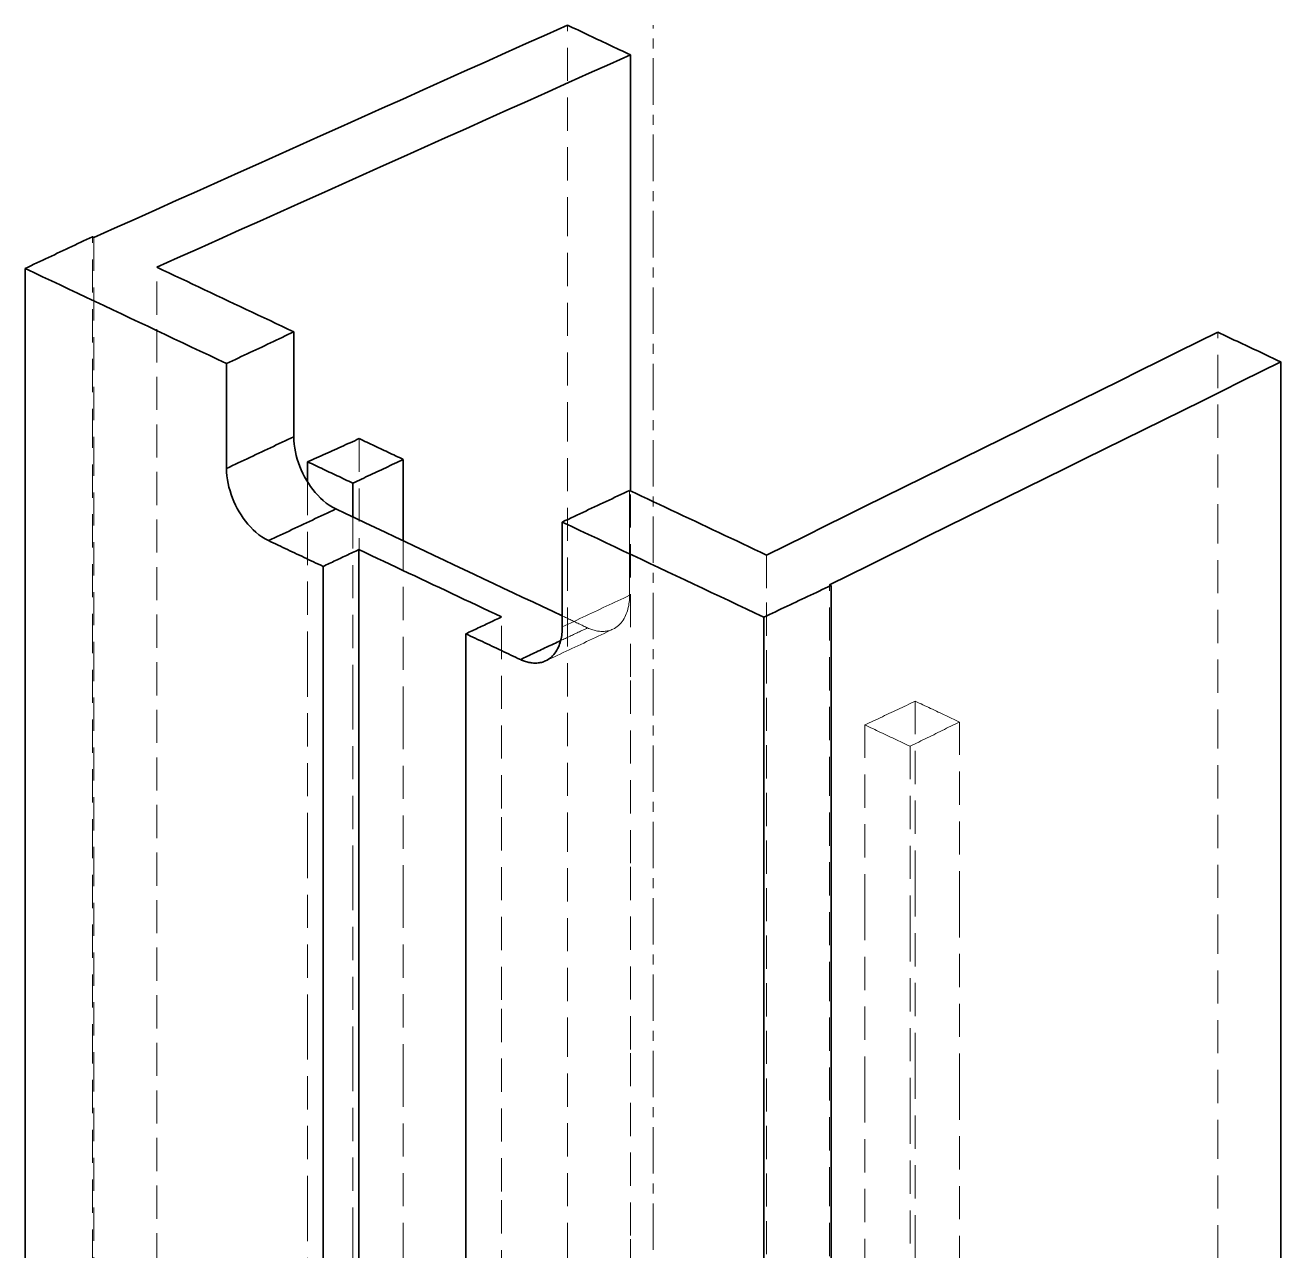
# Model space of a CAD drawing. Header units: millimetres. Extents: x 10 to 410, y 10 to 287.
# Drawn here: x 331.54 to 350.46, y 159.53 to 178 of the extents above; entities that cross this region are included whole.
import ezdxf

# ---------------------------------------------------------------- set-up
doc = ezdxf.new("R2010")
doc.units = ezdxf.units.MM
doc.linetypes.add('CENTER', pattern=[1.15, 0.7, -0.15, 0.15, -0.15])
doc.linetypes.add('DASHED', pattern=[0.75, 0.5, -0.25])
for name, color, linetype, lineweight in [('CENTER', 4, 'CENTER', 13), ('HIDDEN', 8, 'DASHED', 18), ('VISIBLE', 7, 'CONTINUOUS', 35)]:
    doc.layers.add(name, color=color, linetype=linetype, lineweight=lineweight)

msp = doc.modelspace()

# ---------------------------------------------------------------- linework, layer by layer
at = {"layer": 'CENTER'}
msp.add_line((341, 94), (341, 178), dxfattribs=at)
at = {"layer": 'HIDDEN'}
for points in [[(339.71, 106.919), (339.71, 110.009), (339.71, 113.1), (339.71, 116.19), (339.71, 119.281), (339.71, 122.371), (339.71, 125.462), (339.71, 128.552), (339.71, 131.643), (339.71, 134.733), (339.71, 137.824), (339.71, 140.914), (339.71, 144.005), (339.71, 147.095), (339.71, 150.186), (339.71, 153.276), (339.71, 156.367), (339.71, 159.457), (339.71, 162.548), (339.71, 165.638), (339.71, 168.729), (339.71, 171.819), (339.71, 174.91), (339.71, 178)], [(332.55, 103.73), (332.55, 106.821), (332.55, 109.911), (332.55, 113.002), (332.55, 116.092), (332.55, 119.183), (332.55, 122.273), (332.55, 125.364), (332.55, 128.454), (332.55, 131.545), (332.55, 134.635), (332.55, 137.726), (332.55, 140.816), (332.55, 143.907), (332.55, 146.997), (332.55, 150.088), (332.55, 153.178), (332.55, 156.269), (332.55, 159.359), (332.55, 162.45), (332.55, 165.54), (332.55, 168.631), (332.55, 171.721), (332.55, 174.812)], [(332.574, 174.8), (332.574, 171.71), (332.574, 168.619), (332.574, 165.529), (332.574, 162.438), (332.574, 159.348), (332.574, 156.257), (332.574, 153.167), (332.574, 150.076), (332.574, 146.986), (332.574, 143.895), (332.574, 140.805), (332.574, 137.714), (332.574, 134.624), (332.574, 131.533), (332.574, 128.443), (332.574, 125.352), (332.574, 122.262), (332.574, 119.171), (332.574, 116.081), (332.574, 112.99), (332.574, 109.9), (332.574, 106.809), (332.574, 103.719)], [(333.523, 157.87), (333.523, 158.586), (333.523, 159.303), (333.523, 160.02), (333.523, 160.736), (333.523, 161.453), (333.523, 162.17), (333.523, 162.886), (333.523, 163.603), (333.523, 164.32), (333.523, 165.036), (333.523, 165.753), (333.523, 166.469), (333.523, 167.186), (333.523, 167.903), (333.523, 168.619), (333.523, 169.336), (333.523, 170.053), (333.523, 170.769), (333.523, 171.486), (333.523, 172.203), (333.523, 172.919), (333.523, 173.636), (333.523, 174.352)], [(349.515, 102.292), (349.515, 105.383), (349.515, 108.473), (349.515, 111.564), (349.515, 114.654), (349.515, 117.744), (349.515, 120.835), (349.515, 123.925), (349.515, 127.016), (349.515, 130.106), (349.515, 133.197), (349.515, 136.287), (349.515, 139.378), (349.515, 142.468), (349.515, 145.559), (349.515, 148.649), (349.515, 151.74), (349.515, 154.83), (349.515, 157.921), (349.515, 161.011), (349.515, 164.102), (349.515, 167.192), (349.515, 170.283), (349.515, 173.373)], [(336.572, 171.771), (336.572, 169.024), (336.572, 166.276), (336.572, 163.529), (336.572, 160.782), (336.572, 158.035), (336.572, 155.288), (336.572, 152.541), (336.572, 149.794), (336.572, 147.047), (336.572, 144.3), (336.572, 141.553), (336.572, 138.805), (336.572, 136.058), (336.572, 133.311), (336.572, 130.564), (336.572, 127.817), (336.572, 125.07), (336.572, 122.323), (336.572, 119.576), (336.572, 116.829), (336.572, 114.082), (336.572, 111.334), (336.572, 108.587)], [(335.793, 171.117), (335.793, 168.383), (335.793, 165.649), (335.793, 162.916), (335.793, 160.182), (335.793, 157.448), (335.793, 154.714), (335.793, 151.98), (335.793, 149.246), (335.793, 146.512), (335.793, 143.779), (335.793, 141.045), (335.793, 138.311), (335.793, 135.577), (335.793, 132.843), (335.793, 130.109), (335.793, 127.375), (335.793, 124.641), (335.793, 121.908), (335.793, 119.174), (335.793, 116.44), (335.793, 113.706), (335.793, 110.972), (335.793, 108.238)], [(340.647, 170.991), (340.647, 170.922), (340.647, 170.853), (340.647, 170.785), (340.647, 170.716), (340.647, 170.647), (340.647, 170.579), (340.647, 170.51), (340.647, 170.441), (340.647, 170.373), (340.647, 170.304), (340.647, 170.235), (340.647, 170.167), (340.647, 170.098), (340.647, 170.029), (340.647, 169.961), (340.647, 169.892), (340.647, 169.823), (340.647, 169.755), (340.647, 169.686), (340.647, 169.617), (340.647, 169.549), (340.647, 169.48), (340.647, 169.411)], [(340.659, 106.471), (340.659, 109.276), (340.659, 112.081), (340.659, 114.886), (340.659, 117.691), (340.659, 120.496), (340.659, 123.301), (340.659, 126.106), (340.659, 128.911), (340.659, 131.716), (340.659, 134.521), (340.659, 137.326), (340.659, 140.131), (340.659, 142.936), (340.659, 145.741), (340.659, 148.546), (340.659, 151.351), (340.659, 154.155), (340.659, 156.96), (340.659, 159.765), (340.659, 162.57), (340.659, 165.375), (340.659, 168.18), (340.659, 170.985)], [(336.476, 107.916), (336.476, 110.641), (336.476, 113.366), (336.476, 116.091), (336.476, 118.816), (336.476, 121.541), (336.476, 124.266), (336.476, 126.991), (336.476, 129.716), (336.476, 132.441), (336.476, 135.166), (336.476, 137.891), (336.476, 140.616), (336.476, 143.34), (336.476, 146.065), (336.476, 148.79), (336.476, 151.515), (336.476, 154.24), (336.476, 156.965), (336.476, 159.69), (336.476, 162.415), (336.476, 165.14), (336.476, 167.865), (336.476, 170.59)], [(337.236, 108.274), (337.236, 110.968), (337.236, 113.662), (337.236, 116.355), (337.236, 119.049), (337.236, 121.743), (337.236, 124.437), (337.236, 127.13), (337.236, 129.824), (337.236, 132.518), (337.236, 135.212), (337.236, 137.906), (337.236, 140.599), (337.236, 143.293), (337.236, 145.987), (337.236, 148.681), (337.236, 151.374), (337.236, 154.068), (337.236, 156.762), (337.236, 159.456), (337.236, 162.15), (337.236, 164.843), (337.236, 167.537), (337.236, 170.231)], [(342.711, 170.017), (342.711, 169.3), (342.711, 168.584), (342.711, 167.867), (342.711, 167.151), (342.711, 166.434), (342.711, 165.717), (342.711, 165.001), (342.711, 164.284), (342.711, 163.567), (342.711, 162.851), (342.711, 162.134), (342.711, 161.417), (342.711, 160.701), (342.711, 159.984), (342.711, 159.268), (342.711, 158.551), (342.711, 157.834), (342.711, 157.118), (342.711, 156.401), (342.711, 155.684), (342.711, 154.968), (342.711, 154.251), (342.711, 153.534)], [(340.647, 169.411), (340.603, 169.39), (340.559, 169.37), (340.515, 169.349), (340.471, 169.328), (340.427, 169.308), (340.383, 169.287), (340.339, 169.266), (340.294, 169.245), (340.25, 169.225), (340.206, 169.204), (340.162, 169.183), (340.118, 169.162), (340.074, 169.142), (340.03, 169.121), (339.986, 169.1), (339.942, 169.08), (339.898, 169.059), (339.854, 169.038), (339.81, 169.017), (339.765, 168.997), (339.721, 168.976), (339.677, 168.955), (339.633, 168.934)], [(340.396, 168.899), (340.419, 168.911), (340.441, 168.925), (340.462, 168.941), (340.482, 168.957), (340.501, 168.975), (340.519, 168.995), (340.535, 169.015), (340.55, 169.037), (340.564, 169.059), (340.576, 169.082), (340.588, 169.105), (340.598, 169.129), (340.607, 169.154), (340.615, 169.179), (340.622, 169.204), (340.628, 169.229), (340.634, 169.255), (340.638, 169.281), (340.641, 169.307), (340.644, 169.333), (340.646, 169.359), (340.647, 169.385), (340.647, 169.411)], [(343.659, 98.488), (343.659, 101.579), (343.659, 104.669), (343.659, 107.76), (343.659, 110.85), (343.659, 113.941), (343.659, 117.031), (343.659, 120.122), (343.659, 123.212), (343.659, 126.303), (343.659, 129.393), (343.659, 132.484), (343.659, 135.574), (343.659, 138.665), (343.659, 141.755), (343.659, 144.845), (343.659, 147.936), (343.659, 151.026), (343.659, 154.117), (343.659, 157.207), (343.659, 160.298), (343.659, 163.388), (343.659, 166.479), (343.659, 169.569)], [(338.717, 102.742), (338.717, 105.626), (338.717, 108.511), (338.717, 111.395), (338.717, 114.28), (338.717, 117.164), (338.717, 120.049), (338.717, 122.933), (338.717, 125.818), (338.717, 128.702), (338.717, 131.587), (338.717, 134.471), (338.717, 137.355), (338.717, 140.24), (338.717, 143.124), (338.717, 146.009), (338.717, 148.893), (338.717, 151.778), (338.717, 154.662), (338.717, 157.547), (338.717, 160.431), (338.717, 163.316), (338.717, 166.2), (338.717, 169.084)], [(340.014, 168.92), (339.998, 168.928), (339.981, 168.936), (339.965, 168.943), (339.948, 168.951), (339.932, 168.959), (339.915, 168.967), (339.898, 168.975), (339.882, 168.983), (339.865, 168.99), (339.849, 168.998), (339.832, 169.006), (339.816, 169.014), (339.799, 169.022), (339.782, 169.029), (339.766, 169.037), (339.749, 169.045), (339.733, 169.053), (339.716, 169.061), (339.7, 169.069), (339.683, 169.076), (339.666, 169.084), (339.65, 169.092), (339.633, 169.1)], [(340.396, 168.899), (340.351, 168.879), (340.307, 168.858), (340.263, 168.837), (340.219, 168.817), (340.175, 168.796), (340.131, 168.775), (340.087, 168.754), (340.043, 168.734), (339.999, 168.713), (339.955, 168.692), (339.911, 168.671), (339.867, 168.651), (339.822, 168.63), (339.778, 168.609), (339.734, 168.589), (339.69, 168.568), (339.646, 168.547), (339.602, 168.526), (339.558, 168.506), (339.514, 168.485), (339.47, 168.464), (339.426, 168.443), (339.382, 168.423)], [(340.014, 168.92), (339.997, 168.912), (339.979, 168.903), (339.962, 168.895), (339.944, 168.887), (339.926, 168.878), (339.909, 168.87), (339.891, 168.862), (339.873, 168.854), (339.856, 168.845), (339.838, 168.837), (339.821, 168.829), (339.803, 168.82), (339.785, 168.812), (339.768, 168.804), (339.75, 168.796), (339.732, 168.787), (339.715, 168.779), (339.697, 168.771), (339.679, 168.762), (339.662, 168.754), (339.644, 168.746), (339.627, 168.738), (339.609, 168.729)], [(340.014, 168.92), (340.03, 168.913), (340.046, 168.906), (340.062, 168.9), (340.078, 168.894), (340.094, 168.889), (340.111, 168.884), (340.127, 168.879), (340.144, 168.876), (340.161, 168.872), (340.178, 168.87), (340.195, 168.868), (340.212, 168.866), (340.229, 168.866), (340.246, 168.865), (340.263, 168.866), (340.28, 168.868), (340.297, 168.87), (340.314, 168.873), (340.331, 168.877), (340.348, 168.881), (340.364, 168.886), (340.38, 168.893), (340.396, 168.899)], [(344.193, 167.458), (344.226, 167.474), (344.259, 167.489), (344.292, 167.505), (344.326, 167.52), (344.359, 167.536), (344.392, 167.551), (344.425, 167.567), (344.458, 167.582), (344.491, 167.598), (344.524, 167.613), (344.557, 167.629), (344.59, 167.645), (344.623, 167.66), (344.656, 167.676), (344.689, 167.691), (344.722, 167.707), (344.755, 167.722), (344.788, 167.738), (344.821, 167.753), (344.854, 167.769), (344.888, 167.784), (344.921, 167.8), (344.954, 167.816)], [(344.954, 167.816), (344.983, 167.802), (345.011, 167.788), (345.04, 167.775), (345.069, 167.761), (345.098, 167.747), (345.127, 167.734), (345.156, 167.72), (345.185, 167.707), (345.214, 167.693), (345.242, 167.679), (345.271, 167.666), (345.3, 167.652), (345.329, 167.638), (345.358, 167.625), (345.387, 167.611), (345.416, 167.598), (345.445, 167.584), (345.473, 167.57), (345.502, 167.557), (345.531, 167.543), (345.56, 167.529), (345.589, 167.516), (345.618, 167.502)], [(344.954, 104.632), (344.954, 107.379), (344.954, 110.126), (344.954, 112.874), (344.954, 115.621), (344.954, 118.368), (344.954, 121.115), (344.954, 123.862), (344.954, 126.609), (344.954, 129.356), (344.954, 132.103), (344.954, 134.85), (344.954, 137.597), (344.954, 140.345), (344.954, 143.092), (344.954, 145.839), (344.954, 148.586), (344.954, 151.333), (344.954, 154.08), (344.954, 156.827), (344.954, 159.574), (344.954, 162.321), (344.954, 165.068), (344.954, 167.816)], [(344.193, 167.458), (344.223, 167.444), (344.253, 167.43), (344.282, 167.416), (344.312, 167.402), (344.342, 167.388), (344.371, 167.374), (344.401, 167.36), (344.431, 167.346), (344.46, 167.332), (344.49, 167.318), (344.52, 167.304), (344.549, 167.29), (344.579, 167.276), (344.609, 167.262), (344.638, 167.248), (344.668, 167.234), (344.698, 167.22), (344.727, 167.206), (344.757, 167.192), (344.787, 167.178), (344.816, 167.164), (344.846, 167.15), (344.876, 167.136)], [(344.193, 104.275), (344.193, 107.022), (344.193, 109.769), (344.193, 112.516), (344.193, 115.263), (344.193, 118.01), (344.193, 120.757), (344.193, 123.504), (344.193, 126.251), (344.193, 128.999), (344.193, 131.746), (344.193, 134.493), (344.193, 137.24), (344.193, 139.987), (344.193, 142.734), (344.193, 145.481), (344.193, 148.228), (344.193, 150.975), (344.193, 153.722), (344.193, 156.47), (344.193, 159.217), (344.193, 161.964), (344.193, 164.711), (344.193, 167.458)], [(345.618, 167.502), (345.586, 167.486), (345.553, 167.47), (345.521, 167.454), (345.489, 167.438), (345.456, 167.423), (345.424, 167.407), (345.392, 167.391), (345.36, 167.375), (345.327, 167.359), (345.295, 167.343), (345.263, 167.327), (345.231, 167.311), (345.198, 167.295), (345.166, 167.279), (345.134, 167.263), (345.101, 167.247), (345.069, 167.232), (345.037, 167.216), (345.005, 167.2), (344.972, 167.184), (344.94, 167.168), (344.908, 167.152), (344.876, 167.136)], [(345.618, 104.319), (345.618, 107.066), (345.618, 109.813), (345.618, 112.56), (345.618, 115.307), (345.618, 118.054), (345.618, 120.801), (345.618, 123.549), (345.618, 126.296), (345.618, 129.043), (345.618, 131.79), (345.618, 134.537), (345.618, 137.284), (345.618, 140.031), (345.618, 142.778), (345.618, 145.525), (345.618, 148.272), (345.618, 151.02), (345.618, 153.767), (345.618, 156.514), (345.618, 159.261), (345.618, 162.008), (345.618, 164.755), (345.618, 167.502)], [(344.876, 103.953), (344.876, 106.7), (344.876, 109.447), (344.876, 112.194), (344.876, 114.941), (344.876, 117.688), (344.876, 120.435), (344.876, 123.182), (344.876, 125.93), (344.876, 128.677), (344.876, 131.424), (344.876, 134.171), (344.876, 136.918), (344.876, 139.665), (344.876, 142.412), (344.876, 145.159), (344.876, 147.906), (344.876, 150.653), (344.876, 153.401), (344.876, 156.148), (344.876, 158.895), (344.876, 161.642), (344.876, 164.389), (344.876, 167.136)]]:
    msp.add_lwpolyline(points, dxfattribs=at)
at = {"layer": 'VISIBLE'}
for points in [[(339.71, 178), (339.4, 177.861), (339.089, 177.722), (338.779, 177.583), (338.469, 177.444), (338.159, 177.304), (337.848, 177.165), (337.538, 177.026), (337.228, 176.887), (336.918, 176.748), (336.607, 176.609), (336.297, 176.47), (335.987, 176.331), (335.677, 176.191), (335.366, 176.052), (335.056, 175.913), (334.746, 175.774), (334.436, 175.635), (334.125, 175.496), (333.815, 175.357), (333.505, 175.218), (333.195, 175.078), (332.884, 174.939), (332.574, 174.8)], [(340.659, 177.552), (340.618, 177.572), (340.576, 177.591), (340.535, 177.611), (340.494, 177.63), (340.453, 177.65), (340.411, 177.669), (340.37, 177.689), (340.329, 177.708), (340.287, 177.727), (340.246, 177.747), (340.205, 177.766), (340.164, 177.786), (340.122, 177.805), (340.081, 177.825), (340.04, 177.844), (339.999, 177.864), (339.957, 177.883), (339.916, 177.903), (339.875, 177.922), (339.834, 177.942), (339.792, 177.961), (339.751, 177.981), (339.71, 178)], [(333.523, 174.352), (333.833, 174.492), (334.143, 174.631), (334.454, 174.77), (334.764, 174.909), (335.074, 175.048), (335.384, 175.187), (335.695, 175.326), (336.005, 175.465), (336.315, 175.605), (336.625, 175.744), (336.936, 175.883), (337.246, 176.022), (337.556, 176.161), (337.867, 176.3), (338.177, 176.439), (338.487, 176.578), (338.797, 176.718), (339.108, 176.857), (339.418, 176.996), (339.728, 177.135), (340.038, 177.274), (340.349, 177.413), (340.659, 177.552)], [(340.659, 170.985), (340.659, 171.271), (340.659, 171.556), (340.659, 171.842), (340.659, 172.127), (340.659, 172.413), (340.659, 172.698), (340.659, 172.984), (340.659, 173.269), (340.659, 173.555), (340.659, 173.84), (340.659, 174.126), (340.659, 174.412), (340.659, 174.697), (340.659, 174.983), (340.659, 175.268), (340.659, 175.554), (340.659, 175.839), (340.659, 176.125), (340.659, 176.41), (340.659, 176.696), (340.659, 176.981), (340.659, 177.267), (340.659, 177.552)], [(331.536, 174.335), (331.58, 174.356), (331.624, 174.376), (331.668, 174.397), (331.712, 174.418), (331.757, 174.438), (331.801, 174.459), (331.845, 174.48), (331.889, 174.501), (331.933, 174.521), (331.977, 174.542), (332.021, 174.563), (332.065, 174.584), (332.109, 174.604), (332.153, 174.625), (332.197, 174.646), (332.241, 174.666), (332.286, 174.687), (332.33, 174.708), (332.374, 174.729), (332.418, 174.749), (332.462, 174.77), (332.506, 174.791), (332.55, 174.812)], [(332.55, 174.812), (332.551, 174.811), (332.552, 174.811), (332.553, 174.81), (332.554, 174.81), (332.555, 174.809), (332.556, 174.809), (332.557, 174.808), (332.558, 174.808), (332.559, 174.807), (332.56, 174.807), (332.562, 174.806), (332.563, 174.806), (332.564, 174.805), (332.565, 174.805), (332.566, 174.804), (332.567, 174.804), (332.568, 174.803), (332.569, 174.803), (332.57, 174.802), (332.571, 174.802), (332.572, 174.801), (332.573, 174.801), (332.574, 174.8)], [(331.536, 103.254), (331.536, 106.344), (331.536, 109.435), (331.536, 112.525), (331.536, 115.616), (331.536, 118.706), (331.536, 121.796), (331.536, 124.887), (331.536, 127.977), (331.536, 131.068), (331.536, 134.158), (331.536, 137.249), (331.536, 140.339), (331.536, 143.43), (331.536, 146.52), (331.536, 149.611), (331.536, 152.701), (331.536, 155.792), (331.536, 158.882), (331.536, 161.973), (331.536, 165.063), (331.536, 168.154), (331.536, 171.244), (331.536, 174.335)], [(334.573, 172.902), (334.441, 172.964), (334.309, 173.027), (334.177, 173.089), (334.044, 173.151), (333.912, 173.213), (333.78, 173.276), (333.648, 173.338), (333.516, 173.4), (333.384, 173.463), (333.252, 173.525), (333.12, 173.587), (332.988, 173.65), (332.856, 173.712), (332.724, 173.774), (332.592, 173.836), (332.46, 173.899), (332.328, 173.961), (332.196, 174.023), (332.064, 174.086), (331.932, 174.148), (331.8, 174.21), (331.668, 174.272), (331.536, 174.335)], [(333.523, 174.352), (333.613, 174.31), (333.702, 174.268), (333.792, 174.225), (333.882, 174.183), (333.972, 174.141), (334.061, 174.098), (334.151, 174.056), (334.241, 174.014), (334.33, 173.971), (334.42, 173.929), (334.51, 173.887), (334.6, 173.844), (334.689, 173.802), (334.779, 173.76), (334.869, 173.717), (334.958, 173.675), (335.048, 173.633), (335.138, 173.59), (335.228, 173.548), (335.317, 173.506), (335.407, 173.463), (335.497, 173.421), (335.586, 173.379)], [(334.573, 172.902), (334.617, 172.923), (334.661, 172.943), (334.705, 172.964), (334.749, 172.985), (334.793, 173.006), (334.837, 173.026), (334.881, 173.047), (334.925, 173.068), (334.969, 173.089), (335.013, 173.109), (335.057, 173.13), (335.102, 173.151), (335.146, 173.171), (335.19, 173.192), (335.234, 173.213), (335.278, 173.234), (335.322, 173.254), (335.366, 173.275), (335.41, 173.296), (335.454, 173.317), (335.498, 173.337), (335.542, 173.358), (335.586, 173.379)], [(335.586, 173.379), (335.586, 173.31), (335.586, 173.241), (335.586, 173.173), (335.586, 173.104), (335.586, 173.035), (335.586, 172.967), (335.586, 172.898), (335.586, 172.829), (335.586, 172.761), (335.586, 172.692), (335.586, 172.623), (335.586, 172.555), (335.586, 172.486), (335.586, 172.417), (335.586, 172.349), (335.586, 172.28), (335.586, 172.211), (335.586, 172.143), (335.586, 172.074), (335.586, 172.005), (335.586, 171.937), (335.586, 171.868), (335.586, 171.799)], [(349.515, 173.373), (349.219, 173.227), (348.923, 173.081), (348.627, 172.936), (348.332, 172.79), (348.036, 172.644), (347.74, 172.498), (347.444, 172.352), (347.148, 172.206), (346.852, 172.06), (346.557, 171.914), (346.261, 171.768), (345.965, 171.622), (345.669, 171.476), (345.373, 171.33), (345.077, 171.184), (344.781, 171.039), (344.486, 170.893), (344.19, 170.747), (343.894, 170.601), (343.598, 170.455), (343.302, 170.309), (343.006, 170.163), (342.711, 170.017)], [(350.464, 172.926), (350.423, 172.945), (350.381, 172.964), (350.34, 172.984), (350.299, 173.003), (350.258, 173.023), (350.216, 173.042), (350.175, 173.062), (350.134, 173.081), (350.093, 173.101), (350.051, 173.12), (350.01, 173.14), (349.969, 173.159), (349.928, 173.179), (349.886, 173.198), (349.845, 173.218), (349.804, 173.237), (349.762, 173.256), (349.721, 173.276), (349.68, 173.295), (349.639, 173.315), (349.597, 173.334), (349.556, 173.354), (349.515, 173.373)], [(334.573, 172.902), (334.573, 172.833), (334.573, 172.765), (334.573, 172.696), (334.573, 172.627), (334.573, 172.559), (334.573, 172.49), (334.573, 172.421), (334.573, 172.353), (334.573, 172.284), (334.573, 172.215), (334.573, 172.147), (334.573, 172.078), (334.573, 172.009), (334.573, 171.941), (334.573, 171.872), (334.573, 171.803), (334.573, 171.734), (334.573, 171.666), (334.573, 171.597), (334.573, 171.528), (334.573, 171.46), (334.573, 171.391), (334.573, 171.322)], [(343.659, 169.569), (343.955, 169.715), (344.251, 169.861), (344.547, 170.007), (344.843, 170.153), (345.139, 170.299), (345.434, 170.445), (345.73, 170.591), (346.026, 170.737), (346.322, 170.883), (346.618, 171.029), (346.914, 171.174), (347.21, 171.32), (347.505, 171.466), (347.801, 171.612), (348.097, 171.758), (348.393, 171.904), (348.689, 172.05), (348.985, 172.196), (349.28, 172.342), (349.576, 172.488), (349.872, 172.634), (350.168, 172.78), (350.464, 172.926)], [(350.464, 101.844), (350.464, 104.935), (350.464, 108.025), (350.464, 111.116), (350.464, 114.206), (350.464, 117.297), (350.464, 120.387), (350.464, 123.478), (350.464, 126.568), (350.464, 129.659), (350.464, 132.749), (350.464, 135.84), (350.464, 138.93), (350.464, 142.021), (350.464, 145.111), (350.464, 148.202), (350.464, 151.292), (350.464, 154.383), (350.464, 157.473), (350.464, 160.564), (350.464, 163.654), (350.464, 166.745), (350.464, 169.835), (350.464, 172.926)], [(335.586, 171.799), (335.542, 171.778), (335.498, 171.758), (335.454, 171.737), (335.41, 171.716), (335.366, 171.696), (335.322, 171.675), (335.278, 171.654), (335.234, 171.633), (335.19, 171.613), (335.146, 171.592), (335.102, 171.571), (335.057, 171.55), (335.013, 171.53), (334.969, 171.509), (334.925, 171.488), (334.881, 171.468), (334.837, 171.447), (334.793, 171.426), (334.749, 171.405), (334.705, 171.385), (334.661, 171.364), (334.617, 171.343), (334.573, 171.322)], [(335.586, 171.799), (335.588, 171.742), (335.593, 171.685), (335.6, 171.628), (335.611, 171.572), (335.623, 171.516), (335.639, 171.461), (335.656, 171.406), (335.676, 171.352), (335.698, 171.299), (335.722, 171.247), (335.748, 171.196), (335.776, 171.146), (335.806, 171.098), (335.838, 171.05), (335.872, 171.004), (335.908, 170.96), (335.946, 170.917), (335.986, 170.876), (336.029, 170.837), (336.073, 170.801), (336.12, 170.768), (336.168, 170.737), (336.219, 170.711)], [(335.793, 171.422), (335.827, 171.437), (335.861, 171.452), (335.895, 171.467), (335.929, 171.482), (335.963, 171.498), (335.997, 171.513), (336.03, 171.528), (336.064, 171.543), (336.098, 171.558), (336.132, 171.573), (336.166, 171.589), (336.2, 171.604), (336.233, 171.619), (336.267, 171.634), (336.301, 171.649), (336.335, 171.664), (336.369, 171.68), (336.403, 171.695), (336.437, 171.71), (336.47, 171.725), (336.504, 171.74), (336.538, 171.756), (336.572, 171.771)], [(336.572, 171.771), (336.601, 171.757), (336.63, 171.743), (336.659, 171.73), (336.687, 171.716), (336.716, 171.703), (336.745, 171.689), (336.774, 171.675), (336.803, 171.662), (336.832, 171.648), (336.861, 171.634), (336.89, 171.621), (336.918, 171.607), (336.947, 171.594), (336.976, 171.58), (337.005, 171.566), (337.034, 171.553), (337.063, 171.539), (337.092, 171.525), (337.121, 171.512), (337.149, 171.498), (337.178, 171.485), (337.207, 171.471), (337.236, 171.457)], [(334.573, 171.322), (334.574, 171.265), (334.579, 171.208), (334.586, 171.151), (334.597, 171.095), (334.609, 171.039), (334.625, 170.984), (334.642, 170.929), (334.662, 170.875), (334.684, 170.823), (334.708, 170.771), (334.734, 170.719), (334.762, 170.67), (334.792, 170.621), (334.824, 170.573), (334.858, 170.527), (334.894, 170.483), (334.932, 170.44), (334.973, 170.399), (335.015, 170.361), (335.059, 170.324), (335.106, 170.291), (335.154, 170.261), (335.205, 170.234)], [(335.793, 171.422), (335.793, 171.408), (335.793, 171.395), (335.793, 171.382), (335.793, 171.369), (335.793, 171.355), (335.793, 171.342), (335.793, 171.329), (335.793, 171.316), (335.793, 171.302), (335.793, 171.289), (335.793, 171.276), (335.793, 171.263), (335.793, 171.25), (335.793, 171.236), (335.793, 171.223), (335.793, 171.21), (335.793, 171.197), (335.793, 171.183), (335.793, 171.17), (335.793, 171.157), (335.793, 171.144), (335.793, 171.13), (335.793, 171.117)], [(335.793, 171.422), (335.823, 171.408), (335.853, 171.394), (335.882, 171.38), (335.912, 171.366), (335.942, 171.352), (335.971, 171.338), (336.001, 171.324), (336.031, 171.31), (336.06, 171.296), (336.09, 171.282), (336.12, 171.268), (336.149, 171.254), (336.179, 171.24), (336.209, 171.226), (336.238, 171.212), (336.268, 171.198), (336.298, 171.184), (336.327, 171.17), (336.357, 171.156), (336.387, 171.142), (336.416, 171.128), (336.446, 171.114), (336.476, 171.1)], [(336.476, 171.1), (336.509, 171.115), (336.542, 171.131), (336.575, 171.146), (336.608, 171.162), (336.641, 171.177), (336.674, 171.193), (336.707, 171.209), (336.74, 171.224), (336.773, 171.24), (336.806, 171.255), (336.839, 171.271), (336.872, 171.286), (336.906, 171.302), (336.939, 171.317), (336.972, 171.333), (337.005, 171.348), (337.038, 171.364), (337.071, 171.38), (337.104, 171.395), (337.137, 171.411), (337.17, 171.426), (337.203, 171.442), (337.236, 171.457)], [(337.236, 170.231), (337.236, 170.284), (337.236, 170.338), (337.236, 170.391), (337.236, 170.444), (337.236, 170.498), (337.236, 170.551), (337.236, 170.604), (337.236, 170.658), (337.236, 170.711), (337.236, 170.764), (337.236, 170.817), (337.236, 170.871), (337.236, 170.924), (337.236, 170.977), (337.236, 171.031), (337.236, 171.084), (337.236, 171.137), (337.236, 171.191), (337.236, 171.244), (337.236, 171.297), (337.236, 171.351), (337.236, 171.404), (337.236, 171.457)], [(336.476, 170.59), (336.476, 170.612), (336.476, 170.634), (336.476, 170.656), (336.476, 170.678), (336.476, 170.701), (336.476, 170.723), (336.476, 170.745), (336.476, 170.767), (336.476, 170.789), (336.476, 170.811), (336.476, 170.834), (336.476, 170.856), (336.476, 170.878), (336.476, 170.9), (336.476, 170.922), (336.476, 170.944), (336.476, 170.967), (336.476, 170.989), (336.476, 171.011), (336.476, 171.033), (336.476, 171.055), (336.476, 171.078), (336.476, 171.1)], [(340.647, 170.991), (340.603, 170.97), (340.559, 170.949), (340.515, 170.929), (340.471, 170.908), (340.427, 170.887), (340.383, 170.866), (340.339, 170.846), (340.294, 170.825), (340.25, 170.804), (340.206, 170.784), (340.162, 170.763), (340.118, 170.742), (340.074, 170.721), (340.03, 170.701), (339.986, 170.68), (339.942, 170.659), (339.898, 170.638), (339.854, 170.618), (339.81, 170.597), (339.765, 170.576), (339.721, 170.555), (339.677, 170.535), (339.633, 170.514)], [(340.647, 170.991), (340.737, 170.948), (340.827, 170.906), (340.916, 170.864), (341.006, 170.821), (341.096, 170.779), (341.185, 170.737), (341.275, 170.694), (341.365, 170.652), (341.455, 170.61), (341.544, 170.567), (341.634, 170.525), (341.724, 170.483), (341.813, 170.44), (341.903, 170.398), (341.993, 170.356), (342.083, 170.313), (342.172, 170.271), (342.262, 170.229), (342.352, 170.186), (342.441, 170.144), (342.531, 170.102), (342.621, 170.059), (342.711, 170.017)], [(336.219, 170.711), (336.175, 170.69), (336.131, 170.669), (336.087, 170.649), (336.043, 170.628), (335.999, 170.607), (335.955, 170.587), (335.91, 170.566), (335.866, 170.545), (335.822, 170.524), (335.778, 170.504), (335.734, 170.483), (335.69, 170.462), (335.646, 170.441), (335.602, 170.421), (335.558, 170.4), (335.514, 170.379), (335.47, 170.359), (335.426, 170.338), (335.381, 170.317), (335.337, 170.296), (335.293, 170.276), (335.249, 170.255), (335.205, 170.234)], [(339.633, 169.1), (339.485, 169.17), (339.336, 169.24), (339.188, 169.31), (339.039, 169.38), (338.891, 169.45), (338.743, 169.52), (338.594, 169.59), (338.446, 169.66), (338.297, 169.73), (338.149, 169.8), (338, 169.87), (337.852, 169.94), (337.703, 170.01), (337.555, 170.08), (337.407, 170.151), (337.258, 170.221), (337.11, 170.291), (336.961, 170.361), (336.813, 170.431), (336.664, 170.501), (336.516, 170.571), (336.367, 170.641), (336.219, 170.711)], [(342.67, 169.081), (342.538, 169.144), (342.406, 169.206), (342.274, 169.268), (342.142, 169.33), (342.01, 169.393), (341.878, 169.455), (341.746, 169.517), (341.614, 169.58), (341.481, 169.642), (341.349, 169.704), (341.217, 169.766), (341.085, 169.829), (340.953, 169.891), (340.821, 169.953), (340.689, 170.016), (340.557, 170.078), (340.425, 170.14), (340.293, 170.203), (340.161, 170.265), (340.029, 170.327), (339.897, 170.389), (339.765, 170.452), (339.633, 170.514)], [(339.633, 170.514), (339.633, 170.445), (339.633, 170.377), (339.633, 170.308), (339.633, 170.239), (339.633, 170.171), (339.633, 170.102), (339.633, 170.033), (339.633, 169.965), (339.633, 169.896), (339.633, 169.827), (339.633, 169.759), (339.633, 169.69), (339.633, 169.621), (339.633, 169.553), (339.633, 169.484), (339.633, 169.415), (339.633, 169.346), (339.633, 169.278), (339.633, 169.209), (339.633, 169.14), (339.633, 169.072), (339.633, 169.003), (339.633, 168.934)], [(336.028, 169.846), (335.992, 169.863), (335.956, 169.88), (335.92, 169.897), (335.884, 169.914), (335.849, 169.93), (335.813, 169.947), (335.777, 169.964), (335.741, 169.981), (335.706, 169.998), (335.67, 170.015), (335.634, 170.032), (335.598, 170.049), (335.563, 170.065), (335.527, 170.082), (335.491, 170.099), (335.455, 170.116), (335.42, 170.133), (335.384, 170.15), (335.348, 170.167), (335.312, 170.184), (335.277, 170.2), (335.241, 170.217), (335.205, 170.234)], [(336.028, 169.846), (336.051, 169.857), (336.074, 169.868), (336.098, 169.879), (336.121, 169.89), (336.145, 169.901), (336.168, 169.912), (336.191, 169.923), (336.215, 169.934), (336.238, 169.945), (336.262, 169.956), (336.285, 169.967), (336.309, 169.978), (336.332, 169.989), (336.355, 170), (336.379, 170.011), (336.402, 170.022), (336.426, 170.033), (336.449, 170.044), (336.472, 170.055), (336.496, 170.066), (336.519, 170.077), (336.543, 170.088), (336.566, 170.099)], [(336.566, 103.757), (336.566, 106.641), (336.566, 109.526), (336.566, 112.41), (336.566, 115.295), (336.566, 118.179), (336.566, 121.064), (336.566, 123.948), (336.566, 126.833), (336.566, 129.717), (336.566, 132.601), (336.566, 135.486), (336.566, 138.37), (336.566, 141.255), (336.566, 144.139), (336.566, 147.024), (336.566, 149.908), (336.566, 152.793), (336.566, 155.677), (336.566, 158.562), (336.566, 161.446), (336.566, 164.33), (336.566, 167.215), (336.566, 170.099)], [(338.717, 169.084), (338.623, 169.129), (338.53, 169.173), (338.436, 169.217), (338.343, 169.261), (338.249, 169.305), (338.156, 169.349), (338.062, 169.393), (337.969, 169.437), (337.875, 169.482), (337.782, 169.526), (337.688, 169.57), (337.595, 169.614), (337.501, 169.658), (337.408, 169.702), (337.314, 169.746), (337.221, 169.79), (337.127, 169.835), (337.034, 169.879), (336.94, 169.923), (336.847, 169.967), (336.753, 170.011), (336.66, 170.055), (336.566, 170.099)], [(336.028, 169.846), (336.028, 166.962), (336.028, 164.077), (336.028, 161.193), (336.028, 158.308), (336.028, 155.424), (336.028, 152.539), (336.028, 149.655), (336.028, 146.77), (336.028, 143.886), (336.028, 141.002), (336.028, 138.117), (336.028, 135.233), (336.028, 132.348), (336.028, 129.464), (336.028, 126.579), (336.028, 123.695), (336.028, 120.81), (336.028, 117.926), (336.028, 115.041), (336.028, 112.157), (336.028, 109.273), (336.028, 106.388), (336.028, 103.504)], [(342.67, 169.081), (342.714, 169.102), (342.758, 169.123), (342.802, 169.143), (342.846, 169.164), (342.89, 169.185), (342.934, 169.206), (342.978, 169.226), (343.022, 169.247), (343.066, 169.268), (343.11, 169.289), (343.155, 169.309), (343.199, 169.33), (343.243, 169.351), (343.287, 169.371), (343.331, 169.392), (343.375, 169.413), (343.419, 169.434), (343.463, 169.454), (343.507, 169.475), (343.551, 169.496), (343.595, 169.517), (343.639, 169.537), (343.683, 169.558)], [(343.659, 169.569), (343.66, 169.569), (343.661, 169.568), (343.663, 169.568), (343.664, 169.567), (343.665, 169.567), (343.666, 169.566), (343.667, 169.566), (343.668, 169.565), (343.669, 169.565), (343.67, 169.564), (343.671, 169.564), (343.672, 169.563), (343.673, 169.563), (343.674, 169.562), (343.675, 169.562), (343.676, 169.561), (343.677, 169.561), (343.678, 169.56), (343.679, 169.56), (343.68, 169.559), (343.681, 169.559), (343.682, 169.559), (343.683, 169.558)], [(343.683, 98.477), (343.683, 101.567), (343.683, 104.658), (343.683, 107.748), (343.683, 110.839), (343.683, 113.929), (343.683, 117.02), (343.683, 120.11), (343.683, 123.201), (343.683, 126.291), (343.683, 129.382), (343.683, 132.472), (343.683, 135.563), (343.683, 138.653), (343.683, 141.744), (343.683, 144.834), (343.683, 147.925), (343.683, 151.015), (343.683, 154.106), (343.683, 157.196), (343.683, 160.287), (343.683, 163.377), (343.683, 166.468), (343.683, 169.558)], [(338.178, 168.831), (338.202, 168.842), (338.225, 168.853), (338.249, 168.864), (338.272, 168.875), (338.295, 168.886), (338.319, 168.897), (338.342, 168.908), (338.366, 168.919), (338.389, 168.93), (338.412, 168.941), (338.436, 168.952), (338.459, 168.963), (338.483, 168.974), (338.506, 168.985), (338.53, 168.996), (338.553, 169.007), (338.576, 169.018), (338.6, 169.029), (338.623, 169.04), (338.647, 169.051), (338.67, 169.062), (338.693, 169.073), (338.717, 169.084)], [(342.67, 98), (342.67, 101.09), (342.67, 104.181), (342.67, 107.271), (342.67, 110.362), (342.67, 113.452), (342.67, 116.543), (342.67, 119.633), (342.67, 122.724), (342.67, 125.814), (342.67, 128.905), (342.67, 131.995), (342.67, 135.086), (342.67, 138.176), (342.67, 141.267), (342.67, 144.357), (342.67, 147.448), (342.67, 150.538), (342.67, 153.629), (342.67, 156.719), (342.67, 159.81), (342.67, 162.9), (342.67, 165.991), (342.67, 169.081)], [(339.382, 168.423), (339.405, 168.435), (339.427, 168.448), (339.448, 168.464), (339.468, 168.481), (339.487, 168.499), (339.505, 168.518), (339.521, 168.538), (339.536, 168.56), (339.55, 168.582), (339.563, 168.605), (339.574, 168.629), (339.584, 168.653), (339.593, 168.677), (339.601, 168.702), (339.608, 168.727), (339.615, 168.753), (339.62, 168.778), (339.624, 168.804), (339.627, 168.83), (339.63, 168.856), (339.632, 168.882), (339.633, 168.908), (339.633, 168.934)], [(339.001, 168.443), (338.965, 168.46), (338.929, 168.477), (338.893, 168.494), (338.858, 168.511), (338.822, 168.527), (338.786, 168.544), (338.75, 168.561), (338.715, 168.578), (338.679, 168.595), (338.643, 168.612), (338.607, 168.629), (338.572, 168.646), (338.536, 168.662), (338.5, 168.679), (338.464, 168.696), (338.429, 168.713), (338.393, 168.73), (338.357, 168.747), (338.321, 168.764), (338.286, 168.781), (338.25, 168.797), (338.214, 168.814), (338.178, 168.831)], [(338.178, 168.831), (338.178, 165.947), (338.178, 163.062), (338.178, 160.178), (338.178, 157.293), (338.178, 154.409), (338.178, 151.524), (338.178, 148.64), (338.178, 145.756), (338.178, 142.871), (338.178, 139.987), (338.178, 137.102), (338.178, 134.218), (338.178, 131.333), (338.178, 128.449), (338.178, 125.564), (338.178, 122.68), (338.178, 119.795), (338.178, 116.911), (338.178, 114.027), (338.178, 111.142), (338.178, 108.258), (338.178, 105.373), (338.178, 102.489)], [(339.609, 168.729), (339.583, 168.717), (339.556, 168.704), (339.53, 168.692), (339.503, 168.679), (339.477, 168.667), (339.45, 168.655), (339.424, 168.642), (339.397, 168.63), (339.371, 168.617), (339.344, 168.605), (339.318, 168.592), (339.292, 168.58), (339.265, 168.568), (339.239, 168.555), (339.212, 168.543), (339.186, 168.53), (339.159, 168.518), (339.133, 168.505), (339.106, 168.493), (339.08, 168.48), (339.054, 168.468), (339.027, 168.456), (339.001, 168.443)], [(339.001, 168.443), (339.016, 168.436), (339.032, 168.429), (339.048, 168.423), (339.064, 168.417), (339.08, 168.412), (339.097, 168.407), (339.113, 168.403), (339.13, 168.399), (339.147, 168.396), (339.164, 168.393), (339.181, 168.391), (339.198, 168.389), (339.215, 168.389), (339.232, 168.389), (339.249, 168.389), (339.267, 168.391), (339.284, 168.393), (339.3, 168.396), (339.317, 168.4), (339.334, 168.404), (339.35, 168.41), (339.366, 168.416), (339.382, 168.423)]]:
    msp.add_lwpolyline(points, dxfattribs=at)

doc.saveas('drawing.dxf')
